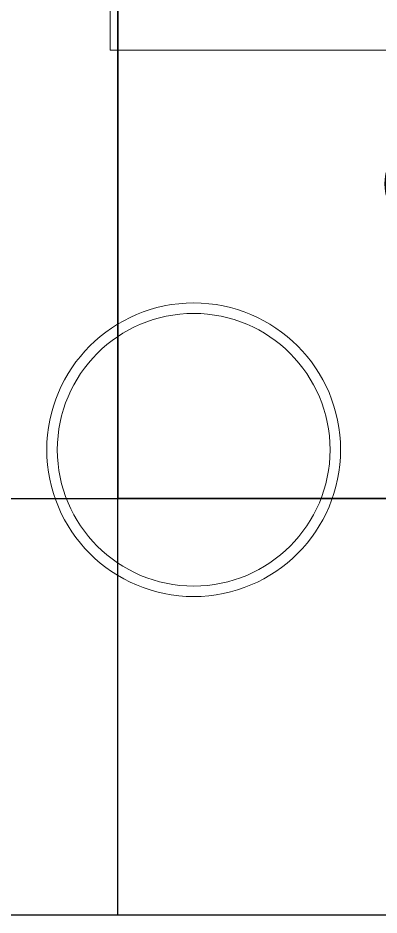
# Model space of a CAD drawing. Header units: inches. Extents: x -12418 to 57169, y -29325 to 19878.
# Drawn here: x 47305 to 47649, y 5603 to 6458 of the extents above; entities that cross this region are included whole.
import ezdxf
from ezdxf.enums import TextEntityAlignment as Align

# ---------------------------------------------------------------- set-up
doc = ezdxf.new("R2010")
doc.units = ezdxf.units.IN
doc.header["$LTSCALE"] = 25
doc.header["$MEASUREMENT"] = 0
doc.layers.get('0').update_dxf_attribs({"color": 8})
doc.layers.add('00-Ground Floor$0$False Ceiling', color=251, linetype='Continuous')
for name, color, linetype, lineweight in [('00-Ground Floor$0$LOADING', 253, 'Continuous', 5), ('00-Ground Floor$0$Walls', 251, 'Continuous', 5), ('E-LITE-CIRC-NUMB', 6, 'Continuous', 25), ('E-LITE-CLNG', 150, 'Continuous', 35), ('E-LITE-CTRL', 6, 'Continuous', 25)]:
    doc.layers.add(name, color=color, linetype=linetype, lineweight=lineweight)
doc.styles.add('DC_Simplex', font='SIMPLEX.shx', dxfattribs={"width": 0.7})

# ---------------------------------------------------------------- blocks, each defined once
blk = doc.blocks.new('00-Ground Floor$0$WM00001-P')
at = {"layer": '00-Ground Floor$0$LOADING'}
for radius in [0.14, 0.13]:
    blk.add_circle((0, 0), radius, dxfattribs=at)
blk = doc.blocks.new('00-Ground Floor$0$GF21042A-P')
for p, q in [((0, 0.75), (0, 0)), ((0, 0), (1.4, 0))]:
    blk.add_line(p, q)
blk = doc.blocks.new('00-Ground Floor$0$A$Ce9e1c4c3')
at = {"layer": '00-Ground Floor$0$False Ceiling', "color": 254, "linetype": 'Continuous'}
for p, q in [((-52600, 5602.57), (-52600, 8572.57)), ((-53702.07, 6000), (-51182.07, 6000))]:
    blk.add_line(p, q, dxfattribs=at)
at = {"layer": '00-Ground Floor$0$False Ceiling', "color": 254}
blk.add_line((-51182.07, 5602.57, 0), (-53702.07, 5602.57, 0), dxfattribs=at)
blk = doc.blocks.new('00-Ground Floor')
at = {"layer": '00-Ground Floor$0$Walls'}
blk.add_line((46297.93, 5602.57, 0), (48817.93, 5602.57, 0), dxfattribs=at)
blk.add_line((46297.93, 5602.57, 0), (48817.93, 5602.57, 0), dxfattribs=at)
at = {"layer": '00-Ground Floor$0$False Ceiling', "color": 254}
blk.add_blockref('00-Ground Floor$0$A$Ce9e1c4c3', (100000, 0), dxfattribs=at)
at = {"layer": '00-Ground Floor$0$LOADING', "xscale": 1000, "yscale": 1000, "zscale": 1000, "rotation": 359.9999999991881}
blk.add_blockref('00-Ground Floor$0$GF21042A-P', (47392.93, 6427.57, 0), dxfattribs=at)
at = {"layer": '00-Ground Floor$0$LOADING', "extrusion": (1.57463e-11, -7.77426e-06, -1), "xscale": -1000, "yscale": 1000.000000000001, "zscale": 1000.000000000001, "rotation": 359.9985892367611}
blk.add_blockref('00-Ground Floor$0$WM00001-P', (-47472.4, 6046.38, -0.06), dxfattribs=at)
blk = doc.blocks.new('*U13')
blk.add_lwpolyline([(-300, 300), (-300, -300), (300, -300), (300, 300)], close=True)
blk.add_circle((0, 0), 45)
at = {"layer": 'E-LITE-CIRC-NUMB', "style": 'DC_Simplex', "width": 0.7, "flags": 8}
blk.add_attdef('CIRCUIT', text='', height=200, rotation=0, dxfattribs=at).set_placement((-473.9, 300), align=Align.RIGHT)
at = {"layer": 'E-LITE-CTRL', "style": 'DC_Simplex', "width": 0.7, "flags": 8}
blk.add_attdef('CONTROL', (1118.9, -935), '', height=200, rotation=360, dxfattribs=at)

msp = doc.modelspace()

# ---------------------------------------------------------------- block references
msp.add_blockref('00-Ground Floor', (0, 0))
at = {"layer": 'E-LITE-CLNG', "xscale": -1}
msp.add_blockref('*U13', (47700, 6300), dxfattribs=at)

doc.saveas('drawing.dxf')
